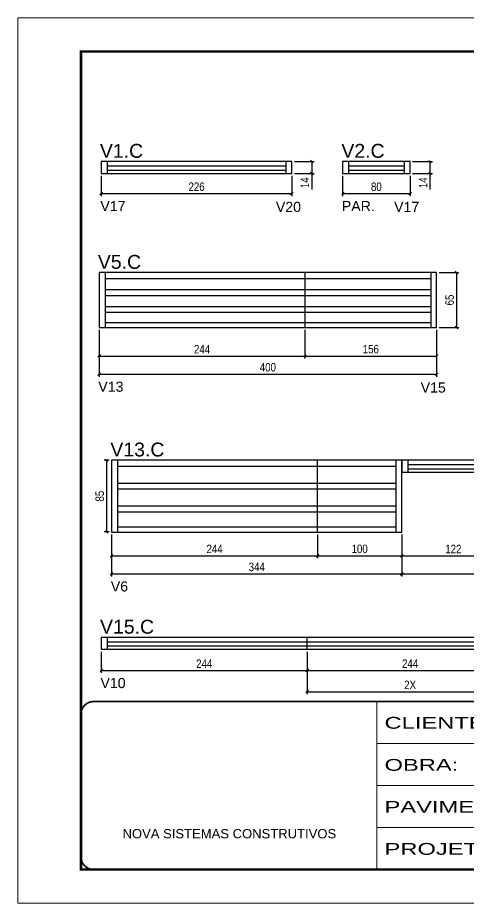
# Model space of a CAD drawing. Extents: x 2489 to 8743, y 745 to 4092.
# Drawn here: x 7258 to 7792, y 1894 to 2944 of the extents above; entities that cross this region are included whole.
import ezdxf

# ---------------------------------------------------------------- set-up
doc = ezdxf.new("R2010")
doc.units = 0
doc.linetypes.add('CONTINUO', pattern=[0])
doc.linetypes.add('DASHED', pattern=[0.75, 0.5, -0.25])
for name, color, linetype in [('5', 5, 'Continuous'), ('COTA', 241, 'Continuous'), ('NOMENCLATURA', 7, 'Continuous'), ('Painéis', 200, 'Continuous'), ('SARR_2.2x7', 40, 'Continuous'), ('SARR_EDITAR', 141, 'Continuous')]:
    doc.layers.add(name, color=color, linetype=linetype)
doc.layers.add('Folhas', color=255, linetype='Continuous', lineweight=9)
doc.layers.add('SARRAFO DE PRESSAO', color=251, linetype='DASHED', lineweight=9)
doc.styles.add('ARIAL', font='arial.ttf')
doc.styles.add('COTA TECNICA', font='techl___.ttf', dxfattribs={"height": 10})
doc.styles.add('COTA TECNICA-50', font='techl___.ttf', dxfattribs={"height": 10})
doc.styles.get("Standard").update_dxf_attribs({"font": 'arial.ttf'})
doc.styles.add('Tecnologia', font='')
doc.styles.get('Tecnologia').set_extended_font_data('Forgotten Futurist')
doc.dimstyles.new('COTA PAINEL-50', dxfattribs={"dimtxt": 10, "dimasz": 3, "dimexe": 3, "dimexo": 3, "dimgap": 3, "dimtad": 1, "dimdec": 1, "dimzin": 12, "dimdsep": 46, "dimtxsty": 'COTA TECNICA-50', "dimblk1": 'OBLIQUE', "dimblk2": 'OBLIQUE', "dimsah": 1, "dimcen": 0.9, "dimclrd": 4, "dimclre": 4, "dimclrt": 240, "dimadec": 1, "dimazin": 3, "dimtfac": 1, "dimtdec": 1, "dimtmove": 0, "dimatfit": 3, "dimfxl": 1, "dimtolj": 1, "dimtzin": 12, "dimarcsym": 0})
doc.dimstyles.new('PAINEL', dxfattribs={"dimtxt": 10, "dimasz": 3, "dimexe": 3, "dimexo": 3, "dimgap": 3, "dimtad": 1, "dimdec": 1, "dimzin": 12, "dimdsep": 46, "dimtxsty": 'COTA TECNICA', "dimblk1": 'OBLIQUE', "dimblk2": 'OBLIQUE', "dimsah": 1, "dimcen": 0.9, "dimclrd": 4, "dimclre": 4, "dimclrt": 240, "dimadec": 1, "dimazin": 3, "dimtfac": 1, "dimtdec": 1, "dimtmove": 0, "dimatfit": 3, "dimfxl": 1, "dimtolj": 1, "dimtzin": 12, "dimarcsym": 0})

# ---------------------------------------------------------------- blocks, each defined once
blk = doc.blocks.new('9999999999')
at = {"color": 30, "linetype": 'CONTINUO'}
for p, q in [((98564.6, 34230.2), (98564.6, 34429.4)), ((98564.6, 34379.6), (99584, 34379.6)), ((98564.6, 34329.8), (99488, 34329.8)), ((98564.6, 34280), (99488, 34280))]:
    blk.add_line(p, q, dxfattribs=at)
at = {"color": 30, "linetype": 'CONTINUO', "const_width": 2}
blk.add_lwpolyline([(99584, 34230.2), (99584, 34414.4, 0.414214), (99569, 34429.4), (98229, 34429.4, 0.414214), (98214, 34414.4), (98214, 34245.2, 0.414214), (98229, 34230.2), (99584, 34230.2)], format="xyb", dxfattribs=at)
at = {"layer": 'Folhas'}
blk.add_lwpolyline([(98139, 34190.2), (99624, 34190.2), (99624, 35240.2), (98139, 35240.2)], close=True, dxfattribs=at)
at = {"layer": 'Folhas', "color": 30, "const_width": 3}
blk.add_lwpolyline([(98214, 34230.2), (99584, 34230.2), (99584, 35200.2), (98214, 35200.2)], close=True, dxfattribs=at)
at = {"color": 7, "linetype": 'Continuous', "ltscale": 5, "style": 'ARIAL'}
blk.add_text('NOVA SISTEMAS CONSTRUTIVOS', height=11.059, dxfattribs=at).set_placement((98263.2, 34267.2))
at = {"layer": 'Folhas', "color": 7, "style": 'Tecnologia', "width": 1.5}
for s, p in [('CLIENTE:', (98573.7, 34397.2)), ('OBRA:', (98573.7, 34347.3)), ('PAVIMENTO:', (98573.7, 34297.5)), ('PROJETO:', (98573.7, 34247.7))]:
    blk.add_text(s, height=14, dxfattribs=at).set_placement(p)
blk = doc.blocks.new('_Oblique')
at = {"color": 0, "linetype": 'ByBlock', "lineweight": -2}
blk.add_line((-0.5, -0.5), (0.5, 0.5), dxfattribs=at)
blk = doc.blocks.new('*D163')
at = {"layer": 'COTA', "color": 4, "linetype": 'ByBlock', "lineweight": -2, "transparency": 16777216}
for p, q in [((7356.9, 2755.9), (7356.9, 2732)), ((7582.9, 2755.9), (7582.9, 2732)), ((7356.9, 2735), (7582.9, 2735))]:
    blk.add_line(p, q, dxfattribs=at)
at = {"layer": 'Defpoints', "color": 0, "linetype": 'ByBlock', "transparency": 16777216}
for p in [(7356.9, 2758.9), (7582.9, 2758.9), (7582.9, 2735)]:
    blk.add_point(p, dxfattribs=at)
at = {"layer": 'COTA', "color": 4, "linetype": 'ByBlock', "lineweight": -2, "transparency": 16777216, "xscale": 3, "yscale": 3, "zscale": 3, "rotation": 180}
blk.add_blockref('_Oblique', (7356.9, 2735), dxfattribs=at)
at = {"layer": 'COTA', "color": 4, "linetype": 'ByBlock', "lineweight": -2, "transparency": 16777216, "xscale": 3, "yscale": 3, "zscale": 3}
blk.add_blockref('_Oblique', (7582.9, 2735), dxfattribs=at)
at = {"layer": 'COTA', "color": 240, "linetype": 'ByBlock', "transparency": 16777216, "insert": (7469.9, 2743.1), "char_height": 10, "attachment_point": 5, "style": 'COTA TECNICA-50'}
blk.add_mtext('\\A1;226', dxfattribs=at)
blk = doc.blocks.new('*D164')
at = {"layer": 'COTA', "color": 4, "lineweight": -2, "transparency": 16777216}
for p, q in [((7585.9, 2772.9), (7609.4, 2772.9)), ((7606.4, 2772.9), (7606.4, 2758.9)), ((7585.9, 2758.9), (7609.4, 2758.9)), ((7606.4, 2758.9), (7606.4, 2739.8))]:
    blk.add_line(p, q, dxfattribs=at)
at = {"layer": 'Defpoints', "color": 0, "transparency": 16777216}
for p in [(7582.9, 2772.9), (7582.9, 2758.9), (7606.4, 2758.9)]:
    blk.add_point(p, dxfattribs=at)
at = {"layer": 'COTA', "color": 4, "lineweight": -2, "transparency": 16777216, "xscale": 3, "yscale": 3, "zscale": 3}
for p, rotation in [((7606.4, 2772.9), 90), ((7606.4, 2758.9), 270)]:
    blk.add_blockref('_Oblique', p, dxfattribs=dict(at, rotation=rotation))
at = {"layer": 'COTA', "color": 240, "transparency": 16777216, "insert": (7598.3, 2747.8), "char_height": 10, "attachment_point": 5, "rotation": 90, "style": 'COTA TECNICA'}
blk.add_mtext('\\A1;14', dxfattribs=at)
blk = doc.blocks.new('*D165')
at = {"layer": 'COTA', "color": 4, "linetype": 'ByBlock', "lineweight": -2, "transparency": 16777216}
for p, q in [((7643, 2755.9), (7643, 2732)), ((7723, 2755.9), (7723, 2732)), ((7643, 2735), (7723, 2735))]:
    blk.add_line(p, q, dxfattribs=at)
at = {"layer": 'Defpoints', "color": 0, "linetype": 'ByBlock', "transparency": 16777216}
for p in [(7643, 2758.9), (7723, 2758.9), (7723, 2735)]:
    blk.add_point(p, dxfattribs=at)
at = {"layer": 'COTA', "color": 4, "linetype": 'ByBlock', "lineweight": -2, "transparency": 16777216, "xscale": 3, "yscale": 3, "zscale": 3, "rotation": 180}
blk.add_blockref('_Oblique', (7643, 2735), dxfattribs=at)
at = {"layer": 'COTA', "color": 4, "linetype": 'ByBlock', "lineweight": -2, "transparency": 16777216, "xscale": 3, "yscale": 3, "zscale": 3}
blk.add_blockref('_Oblique', (7723, 2735), dxfattribs=at)
at = {"layer": 'COTA', "color": 240, "linetype": 'ByBlock', "transparency": 16777216, "insert": (7683, 2743.1), "char_height": 10, "attachment_point": 5, "style": 'COTA TECNICA-50'}
blk.add_mtext('\\A1;80', dxfattribs=at)
blk = doc.blocks.new('*D166')
at = {"layer": 'COTA', "color": 4, "lineweight": -2, "transparency": 16777216}
for p, q in [((7726, 2772.9), (7749.5, 2772.9)), ((7746.5, 2772.9), (7746.5, 2758.9)), ((7726, 2758.9), (7749.5, 2758.9)), ((7746.5, 2758.9), (7746.5, 2739.8))]:
    blk.add_line(p, q, dxfattribs=at)
at = {"layer": 'Defpoints', "color": 0, "transparency": 16777216}
for p in [(7723, 2772.9), (7723, 2758.9), (7746.5, 2758.9)]:
    blk.add_point(p, dxfattribs=at)
at = {"layer": 'COTA', "color": 4, "lineweight": -2, "transparency": 16777216, "xscale": 3, "yscale": 3, "zscale": 3}
for p, rotation in [((7746.5, 2772.9), 90), ((7746.5, 2758.9), 270)]:
    blk.add_blockref('_Oblique', p, dxfattribs=dict(at, rotation=rotation))
at = {"layer": 'COTA', "color": 240, "transparency": 16777216, "insert": (7738.4, 2747.8), "char_height": 10, "attachment_point": 5, "rotation": 90, "style": 'COTA TECNICA'}
blk.add_mtext('\\A1;14', dxfattribs=at)
blk = doc.blocks.new('*D44')
at = {"layer": 'Defpoints', "color": 0, "transparency": 16777216}
for p in [(7357, 2194.7), (7601, 2194.7), (7601, 2169.7)]:
    blk.add_point(p, dxfattribs=at)
at = {"layer": 'Painéis', "color": 4, "lineweight": -2, "transparency": 16777216}
for p, q in [((7357, 2191.7), (7357, 2166.7)), ((7601, 2191.7), (7601, 2166.7)), ((7357, 2169.7), (7601, 2169.7))]:
    blk.add_line(p, q, dxfattribs=at)
at = {"layer": 'Painéis', "color": 4, "lineweight": -2, "transparency": 16777216, "xscale": 3, "yscale": 3, "zscale": 3, "rotation": 180}
blk.add_blockref('_Oblique', (7357, 2169.7), dxfattribs=at)
at = {"layer": 'Painéis', "color": 4, "lineweight": -2, "transparency": 16777216, "xscale": 3, "yscale": 3, "zscale": 3}
blk.add_blockref('_Oblique', (7601, 2169.7), dxfattribs=at)
at = {"layer": 'Painéis', "color": 240, "transparency": 16777216, "insert": (7479, 2177.7), "char_height": 10, "attachment_point": 5, "style": 'COTA TECNICA'}
blk.add_mtext('\\A1;244', dxfattribs=at)
blk = doc.blocks.new('*D146')
at = {"layer": 'Defpoints', "color": 0, "transparency": 16777216}
for p in [(7601, 2194.7), (7845, 2194.7), (7845, 2169.7)]:
    blk.add_point(p, dxfattribs=at)
at = {"layer": 'Painéis', "color": 4, "lineweight": -2, "transparency": 16777216}
for p, q in [((7601, 2191.7), (7601, 2166.7)), ((7845, 2191.7), (7845, 2166.7)), ((7601, 2169.7), (7845, 2169.7))]:
    blk.add_line(p, q, dxfattribs=at)
at = {"layer": 'Painéis', "color": 4, "lineweight": -2, "transparency": 16777216, "xscale": 3, "yscale": 3, "zscale": 3, "rotation": 180}
blk.add_blockref('_Oblique', (7601, 2169.7), dxfattribs=at)
at = {"layer": 'Painéis', "color": 4, "lineweight": -2, "transparency": 16777216, "xscale": 3, "yscale": 3, "zscale": 3}
blk.add_blockref('_Oblique', (7845, 2169.7), dxfattribs=at)
at = {"layer": 'Painéis', "color": 240, "transparency": 16777216, "insert": (7723, 2177.7), "char_height": 10, "attachment_point": 5, "style": 'COTA TECNICA'}
blk.add_mtext('\\A1;244', dxfattribs=at)
blk = doc.blocks.new('*D147')
at = {"layer": 'Defpoints', "color": 0, "transparency": 16777216}
for p in [(7601, 2194.7), (7845, 2194.7), (7845, 2144.4)]:
    blk.add_point(p, dxfattribs=at)
at = {"layer": 'Painéis', "color": 4, "lineweight": -2, "transparency": 16777216}
for p, q in [((7601, 2191.7), (7601, 2141.4)), ((7845, 2191.7), (7845, 2141.4)), ((7601, 2144.4), (7845, 2144.4))]:
    blk.add_line(p, q, dxfattribs=at)
at = {"layer": 'Painéis', "color": 4, "lineweight": -2, "transparency": 16777216, "xscale": 3, "yscale": 3, "zscale": 3, "rotation": 180}
blk.add_blockref('_Oblique', (7601, 2144.4), dxfattribs=at)
at = {"layer": 'Painéis', "color": 4, "lineweight": -2, "transparency": 16777216, "xscale": 3, "yscale": 3, "zscale": 3}
blk.add_blockref('_Oblique', (7845, 2144.4), dxfattribs=at)
at = {"layer": 'Painéis', "color": 240, "transparency": 16777216, "insert": (7723, 2152.5), "char_height": 10, "attachment_point": 5, "style": 'COTA TECNICA'}
blk.add_mtext('\\A1;2X', dxfattribs=at)
blk = doc.blocks.new('*D180')
at = {"layer": 'COTA', "color": 4, "linetype": 'ByBlock', "lineweight": -2, "transparency": 16777216}
for p, q in [((7354.4, 2573.3), (7354.4, 2517.9)), ((7754.4, 2573.3), (7754.4, 2517.9)), ((7354.4, 2520.9), (7754.4, 2520.9))]:
    blk.add_line(p, q, dxfattribs=at)
at = {"layer": 'Defpoints', "color": 0, "linetype": 'ByBlock', "transparency": 16777216}
for p in [(7354.4, 2576.3), (7754.4, 2576.3), (7754.4, 2520.9)]:
    blk.add_point(p, dxfattribs=at)
at = {"layer": 'COTA', "color": 4, "linetype": 'ByBlock', "lineweight": -2, "transparency": 16777216, "xscale": 3, "yscale": 3, "zscale": 3, "rotation": 180}
blk.add_blockref('_Oblique', (7354.4, 2520.9), dxfattribs=at)
at = {"layer": 'COTA', "color": 4, "linetype": 'ByBlock', "lineweight": -2, "transparency": 16777216, "xscale": 3, "yscale": 3, "zscale": 3}
blk.add_blockref('_Oblique', (7754.4, 2520.9), dxfattribs=at)
at = {"layer": 'COTA', "color": 240, "linetype": 'ByBlock', "transparency": 16777216, "insert": (7554.4, 2529), "char_height": 10, "attachment_point": 5, "style": 'COTA TECNICA-50'}
blk.add_mtext('\\A1;400', dxfattribs=at)
blk = doc.blocks.new('*D181')
at = {"layer": 'COTA', "color": 4, "lineweight": -2, "transparency": 16777216}
for p, q in [((7757.4, 2641.3), (7780.9, 2641.3)), ((7777.9, 2641.3), (7777.9, 2576.3)), ((7757.4, 2576.3), (7780.9, 2576.3))]:
    blk.add_line(p, q, dxfattribs=at)
at = {"layer": 'Defpoints', "color": 0, "transparency": 16777216}
for p in [(7754.4, 2641.3), (7754.4, 2576.3), (7777.9, 2576.3)]:
    blk.add_point(p, dxfattribs=at)
at = {"layer": 'COTA', "color": 4, "lineweight": -2, "transparency": 16777216, "xscale": 3, "yscale": 3, "zscale": 3}
for p, rotation in [((7777.9, 2641.3), 90), ((7777.9, 2576.3), 270)]:
    blk.add_blockref('_Oblique', p, dxfattribs=dict(at, rotation=rotation))
at = {"layer": 'COTA', "color": 240, "transparency": 16777216, "insert": (7769.8, 2608.8), "char_height": 10, "attachment_point": 5, "rotation": 90, "style": 'COTA TECNICA'}
blk.add_mtext('\\A1;65', dxfattribs=at)
blk = doc.blocks.new('*D46')
at = {"layer": 'Defpoints', "color": 0, "transparency": 16777216}
for p in [(7354.4, 2576.3), (7598.4, 2576.3), (7598.4, 2542.4)]:
    blk.add_point(p, dxfattribs=at)
at = {"layer": 'Painéis', "color": 4, "lineweight": -2, "transparency": 16777216}
for p, q in [((7354.4, 2573.3), (7354.4, 2539.4)), ((7598.4, 2573.3), (7598.4, 2539.4)), ((7354.4, 2542.4), (7598.4, 2542.4))]:
    blk.add_line(p, q, dxfattribs=at)
at = {"layer": 'Painéis', "color": 4, "lineweight": -2, "transparency": 16777216, "xscale": 3, "yscale": 3, "zscale": 3, "rotation": 180}
blk.add_blockref('_Oblique', (7354.4, 2542.4), dxfattribs=at)
at = {"layer": 'Painéis', "color": 4, "lineweight": -2, "transparency": 16777216, "xscale": 3, "yscale": 3, "zscale": 3}
blk.add_blockref('_Oblique', (7598.4, 2542.4), dxfattribs=at)
at = {"layer": 'Painéis', "color": 240, "transparency": 16777216, "insert": (7476.4, 2550.5), "char_height": 10, "attachment_point": 5, "style": 'COTA TECNICA'}
blk.add_mtext('\\A1;244', dxfattribs=at)
blk = doc.blocks.new('*D47')
at = {"layer": 'Defpoints', "color": 0, "transparency": 16777216}
for p in [(7598.4, 2576.3), (7754.4, 2576.3), (7754.4, 2542.4)]:
    blk.add_point(p, dxfattribs=at)
at = {"layer": 'Painéis', "color": 4, "lineweight": -2, "transparency": 16777216}
for p, q in [((7598.4, 2573.3), (7598.4, 2539.4)), ((7754.4, 2573.3), (7754.4, 2539.4)), ((7598.4, 2542.4), (7754.4, 2542.4))]:
    blk.add_line(p, q, dxfattribs=at)
at = {"layer": 'Painéis', "color": 4, "lineweight": -2, "transparency": 16777216, "xscale": 3, "yscale": 3, "zscale": 3, "rotation": 180}
blk.add_blockref('_Oblique', (7598.4, 2542.4), dxfattribs=at)
at = {"layer": 'Painéis', "color": 4, "lineweight": -2, "transparency": 16777216, "xscale": 3, "yscale": 3, "zscale": 3}
blk.add_blockref('_Oblique', (7754.4, 2542.4), dxfattribs=at)
at = {"layer": 'Painéis', "color": 240, "transparency": 16777216, "insert": (7676.4, 2550.5), "char_height": 10, "attachment_point": 5, "style": 'COTA TECNICA'}
blk.add_mtext('\\A1;156', dxfattribs=at)
blk = doc.blocks.new('*D184')
at = {"layer": 'COTA', "color": 4, "linetype": 'ByBlock', "lineweight": -2, "transparency": 16777216}
for p, q in [((7369.2, 2330.8), (7369.2, 2281)), ((7713.2, 2330.8), (7713.2, 2281)), ((7369.2, 2284), (7713.2, 2284))]:
    blk.add_line(p, q, dxfattribs=at)
at = {"layer": 'Defpoints', "color": 0, "linetype": 'ByBlock', "transparency": 16777216}
for p in [(7369.2, 2333.8), (7713.2, 2333.8), (7713.2, 2284)]:
    blk.add_point(p, dxfattribs=at)
at = {"layer": 'COTA', "color": 4, "linetype": 'ByBlock', "lineweight": -2, "transparency": 16777216, "xscale": 3, "yscale": 3, "zscale": 3, "rotation": 180}
blk.add_blockref('_Oblique', (7369.2, 2284), dxfattribs=at)
at = {"layer": 'COTA', "color": 4, "linetype": 'ByBlock', "lineweight": -2, "transparency": 16777216, "xscale": 3, "yscale": 3, "zscale": 3}
blk.add_blockref('_Oblique', (7713.2, 2284), dxfattribs=at)
at = {"layer": 'COTA', "color": 240, "linetype": 'ByBlock', "transparency": 16777216, "insert": (7541.2, 2292.3), "char_height": 10, "attachment_point": 5, "style": 'COTA TECNICA-50'}
blk.add_mtext('\\A1;344', dxfattribs=at)
blk = doc.blocks.new('*D74')
at = {"layer": 'Defpoints', "color": 0, "transparency": 16777216}
for p in [(7369.2, 2333.8), (7613.2, 2333.8), (7613.2, 2305.6)]:
    blk.add_point(p, dxfattribs=at)
at = {"layer": 'Painéis', "color": 4, "lineweight": -2, "transparency": 16777216}
for p, q in [((7369.2, 2330.8), (7369.2, 2302.6)), ((7613.2, 2330.8), (7613.2, 2302.6)), ((7369.2, 2305.6), (7613.2, 2305.6))]:
    blk.add_line(p, q, dxfattribs=at)
at = {"layer": 'Painéis', "color": 4, "lineweight": -2, "transparency": 16777216, "xscale": 3, "yscale": 3, "zscale": 3, "rotation": 180}
blk.add_blockref('_Oblique', (7369.2, 2305.6), dxfattribs=at)
at = {"layer": 'Painéis', "color": 4, "lineweight": -2, "transparency": 16777216, "xscale": 3, "yscale": 3, "zscale": 3}
blk.add_blockref('_Oblique', (7613.2, 2305.6), dxfattribs=at)
at = {"layer": 'Painéis', "color": 240, "transparency": 16777216, "insert": (7491.2, 2313.7), "char_height": 10, "attachment_point": 5, "style": 'COTA TECNICA'}
blk.add_mtext('\\A1;244', dxfattribs=at)
blk = doc.blocks.new('*D75')
at = {"layer": 'Defpoints', "color": 0, "transparency": 16777216}
for p in [(7613.2, 2333.8), (7713.2, 2333.8), (7713.2, 2305.6)]:
    blk.add_point(p, dxfattribs=at)
at = {"layer": 'Painéis', "color": 4, "lineweight": -2, "transparency": 16777216}
for p, q in [((7613.2, 2330.8), (7613.2, 2302.6)), ((7713.2, 2330.8), (7713.2, 2302.6)), ((7613.2, 2305.6), (7713.2, 2305.6))]:
    blk.add_line(p, q, dxfattribs=at)
at = {"layer": 'Painéis', "color": 4, "lineweight": -2, "transparency": 16777216, "xscale": 3, "yscale": 3, "zscale": 3, "rotation": 180}
blk.add_blockref('_Oblique', (7613.2, 2305.6), dxfattribs=at)
at = {"layer": 'Painéis', "color": 4, "lineweight": -2, "transparency": 16777216, "xscale": 3, "yscale": 3, "zscale": 3}
blk.add_blockref('_Oblique', (7713.2, 2305.6), dxfattribs=at)
at = {"layer": 'Painéis', "color": 240, "transparency": 16777216, "insert": (7663.2, 2313.7), "char_height": 10, "attachment_point": 5, "style": 'COTA TECNICA'}
blk.add_mtext('\\A1;100', dxfattribs=at)
blk = doc.blocks.new('*D247')
at = {"layer": 'COTA', "color": 4, "linetype": 'ByBlock', "lineweight": -2, "transparency": 16777216}
for p, q in [((7989.2, 2401.8), (7989.2, 2281)), ((7713.2, 2330.8), (7713.2, 2281)), ((7713.2, 2284), (7989.2, 2284))]:
    blk.add_line(p, q, dxfattribs=at)
at = {"layer": 'Defpoints', "color": 0, "linetype": 'ByBlock', "transparency": 16777216}
for p in [(7989.2, 2404.8), (7713.2, 2333.8), (7989.2, 2284)]:
    blk.add_point(p, dxfattribs=at)
at = {"layer": 'COTA', "color": 4, "linetype": 'ByBlock', "lineweight": -2, "transparency": 16777216, "xscale": 3, "yscale": 3, "zscale": 3, "rotation": 180}
blk.add_blockref('_Oblique', (7713.2, 2284), dxfattribs=at)
at = {"layer": 'COTA', "color": 4, "linetype": 'ByBlock', "lineweight": -2, "transparency": 16777216, "xscale": 3, "yscale": 3, "zscale": 3}
blk.add_blockref('_Oblique', (7989.2, 2284), dxfattribs=at)
at = {"layer": 'COTA', "color": 240, "linetype": 'ByBlock', "transparency": 16777216, "insert": (7851.2, 2292.1), "char_height": 10, "attachment_point": 5, "style": 'COTA TECNICA-50'}
blk.add_mtext('\\A1;276', dxfattribs=at)
blk = doc.blocks.new('*D76')
at = {"layer": 'Defpoints', "color": 0, "transparency": 16777216}
for p in [(7835.2, 2404.8), (7713.2, 2333.8), (7835.2, 2305.6)]:
    blk.add_point(p, dxfattribs=at)
at = {"layer": 'Painéis', "color": 4, "lineweight": -2, "transparency": 16777216}
for p, q in [((7835.2, 2401.8), (7835.2, 2302.6)), ((7713.2, 2330.8), (7713.2, 2302.6)), ((7713.2, 2305.6), (7835.2, 2305.6))]:
    blk.add_line(p, q, dxfattribs=at)
at = {"layer": 'Painéis', "color": 4, "lineweight": -2, "transparency": 16777216, "xscale": 3, "yscale": 3, "zscale": 3, "rotation": 180}
blk.add_blockref('_Oblique', (7713.2, 2305.6), dxfattribs=at)
at = {"layer": 'Painéis', "color": 4, "lineweight": -2, "transparency": 16777216, "xscale": 3, "yscale": 3, "zscale": 3}
blk.add_blockref('_Oblique', (7835.2, 2305.6), dxfattribs=at)
at = {"layer": 'Painéis', "color": 240, "transparency": 16777216, "insert": (7774.2, 2313.6), "char_height": 10, "attachment_point": 5, "style": 'COTA TECNICA'}
blk.add_mtext('\\A1;122', dxfattribs=at)
blk = doc.blocks.new('*D249')
at = {"layer": 'Defpoints', "color": 0, "transparency": 16777216}
for p in [(7369.2, 2418.8), (7363.3, 2333.8), (7369.2, 2333.8)]:
    blk.add_point(p, dxfattribs=at)
at = {"layer": 'Painéis', "color": 4, "lineweight": -2, "transparency": 16777216}
for p, q in [((7366.2, 2418.8), (7360.3, 2418.8)), ((7363.3, 2418.8), (7363.3, 2333.8)), ((7366.2, 2333.8), (7360.3, 2333.8))]:
    blk.add_line(p, q, dxfattribs=at)
at = {"layer": 'Painéis', "color": 4, "lineweight": -2, "transparency": 16777216, "xscale": 3, "yscale": 3, "zscale": 3}
for p, rotation in [((7363.3, 2418.8), 90), ((7363.3, 2333.8), 270)]:
    blk.add_blockref('_Oblique', p, dxfattribs=dict(at, rotation=rotation))
at = {"layer": 'Painéis', "color": 240, "transparency": 16777216, "insert": (7355.2, 2376.3), "char_height": 10, "attachment_point": 5, "rotation": 90, "style": 'COTA TECNICA'}
blk.add_mtext('\\A1;85', dxfattribs=at)

msp = doc.modelspace()

# ---------------------------------------------------------------- linework, layer by layer
at = {"layer": 'Painéis'}
for p, q in [((7598.43, 2576.27), (7598.43, 2641.27)), ((7613.25, 2333.76), (7613.25, 2418.76)), ((7600.98, 2194.69), (7600.98, 2208.69))]:
    msp.add_line(p, q, dxfattribs=at)
at = {"layer": 'Painéis', "linetype": 'ByBlock'}
for points in [[(7356.88, 2772.89), (7356.88, 2758.89), (7582.88, 2758.89), (7582.88, 2772.89)], [(7643.01, 2772.89), (7643.01, 2758.89), (7723.01, 2758.89), (7723.01, 2772.89)], [(7354.43, 2641.27), (7354.43, 2576.27), (7754.43, 2576.27), (7754.43, 2641.27)], [(7369.25, 2418.76), (7369.25, 2333.76), (7713.25, 2333.76), (7713.25, 2418.76)], [(7713.25, 2418.76), (7713.25, 2404.76), (7989.25, 2404.76), (7989.25, 2418.76)], [(7356.98, 2208.69), (7356.98, 2194.69), (8027.98, 2194.69), (8027.98, 2208.69)]]:
    msp.add_lwpolyline(points, close=True, dxfattribs=at)
at = {"layer": 'SARR_2.2x7', "linetype": 'Continuous'}
for p, q in [((7363.88, 2772.89), (7363.88, 2758.89)), ((7575.88, 2772.89), (7575.88, 2758.89)), ((7650.01, 2772.89), (7650.01, 2758.89)), ((7716.01, 2772.89), (7716.01, 2758.89)), ((7361.43, 2641.27), (7361.43, 2576.27)), ((7747.43, 2641.27), (7747.43, 2576.27)), ((7361.43, 2634.27), (7598.43, 2634.27)), ((7598.43, 2634.27), (7747.43, 2634.27)), ((7361.43, 2621.27), (7598.43, 2621.27)), ((7598.43, 2621.27), (7747.43, 2621.27)), ((7361.43, 2614.27), (7598.43, 2614.27)), ((7598.43, 2614.27), (7747.43, 2614.27)), ((7361.43, 2601.27), (7598.43, 2601.27)), ((7361.43, 2594.27), (7598.43, 2594.27)), ((7598.43, 2601.27), (7747.43, 2601.27)), ((7598.43, 2594.27), (7747.43, 2594.27)), ((7361.43, 2582.27), (7598.43, 2582.27)), ((7598.43, 2582.27), (7747.43, 2582.27)), ((7376.25, 2418.76), (7376.25, 2333.76)), ((7706.25, 2418.76), (7706.25, 2333.76)), ((7720.25, 2418.76), (7720.25, 2404.76)), ((7376.25, 2411.76), (7613.25, 2411.76)), ((7613.25, 2411.76), (7706.25, 2411.76)), ((7376.25, 2391.76), (7613.25, 2391.76)), ((7376.25, 2384.76), (7613.25, 2384.76)), ((7613.25, 2391.76), (7706.25, 2391.76)), ((7613.25, 2384.76), (7706.25, 2384.76)), ((7376.25, 2364.76), (7613.25, 2364.76)), ((7613.25, 2364.76), (7706.25, 2364.76)), ((7376.25, 2357.76), (7613.25, 2357.76)), ((7613.25, 2357.76), (7706.25, 2357.76)), ((7376.25, 2339.76), (7613.25, 2339.76)), ((7613.25, 2339.76), (7706.25, 2339.76)), ((7363.98, 2208.69), (7363.98, 2194.69))]:
    msp.add_line(p, q, dxfattribs=at)
at = {"layer": 'SARR_EDITAR', "linetype": 'Continuous'}
for p, q in [((7363.88, 2767.89), (7575.88, 2767.89)), ((7363.88, 2762.89), (7575.88, 2762.89)), ((7650.01, 2767.89), (7716.01, 2767.89)), ((7650.01, 2762.89), (7716.01, 2762.89)), ((7720.25, 2413.76), (7982.25, 2413.76)), ((7720.25, 2408.76), (7982.25, 2408.76)), ((7363.98, 2203.69), (7844.98, 2203.69)), ((7363.98, 2198.69), (7844.98, 2198.69))]:
    msp.add_line(p, q, dxfattribs=at)

# ---------------------------------------------------------------- block references
at = {"layer": 'SARRAFO DE PRESSAO', "color": 6, "linetype": 'ByBlock'}
msp.add_blockref('9999999999', (-90881.01, -32296.67), dxfattribs=at)

# ---------------------------------------------------------------- texts
at = {"layer": '5', "linetype": 'Continuous'}
for s, p in [('V17', (7355.91, 2714.2)), ('V20', (7563.9, 2713.24)), ('PAR.', (7642.04, 2714.2)), ('V17', (7704.03, 2713.24)), ('V13', (7353.46, 2500.04)), ('V15', (7735.45, 2499.08)), ('V6', (7368.28, 2263.23)), ('V10', (7356.01, 2148.7))]:
    msp.add_text(s, height=12, rotation=359.99996, dxfattribs=at).set_placement(p)
at = {"layer": 'NOMENCLATURA', "linetype": 'Continuous'}
for s, p in [('V1.C', (7355.38, 2777.42)), ('V2.C', (7641.51, 2777.42)), ('V5.C', (7352.93, 2645.8)), ('V13.C', (7367.75, 2423.29)), ('V15.C', (7355.49, 2213.21))]:
    msp.add_text(s, height=16.5, dxfattribs=at).set_placement(p)

# ---------------------------------------------------------------- dimensions: what is measured, and where the dimension line sits
at = {"layer": 'COTA'}
for base, p1, p2, picture, middle in [((7606.35, 2758.89), (7582.88, 2772.89), (7582.88, 2758.89), '*D164', (7598.28, 2747.83)), ((7746.48, 2758.89), (7723.01, 2772.89), (7723.01, 2758.89), '*D166', (7738.41, 2747.83)), ((7777.91, 2576.27), (7754.43, 2641.27), (7754.43, 2576.27), '*D181', (7769.8, 2608.77))]:
    dim = msp.add_linear_dim(base=base, p1=p1, p2=p2, angle=90, dimstyle='PAINEL', dxfattribs=at)
    dim.commit()
    dim.dimension.update_dxf_attribs({"geometry": picture, "text_midpoint": middle})
at = {"layer": 'COTA', "color": 1, "linetype": 'ByBlock'}
for base, p1, p2, picture, middle in [((7582.88, 2735.01), (7356.88, 2758.89), (7582.88, 2758.89), '*D163', (7469.88, 2743.12)), ((7723.01, 2735.01), (7643.01, 2758.89), (7723.01, 2758.89), '*D165', (7683.01, 2743.14)), ((7754.43, 2520.85), (7354.43, 2576.27), (7754.43, 2576.27), '*D180', (7554.43, 2528.95)), ((7989.25, 2284.04), (7713.25, 2333.76), (7989.25, 2404.76), '*D247', (7851.25, 2292.14)), ((7713.25, 2284.04), (7369.25, 2333.76), (7713.25, 2333.76), '*D184', (7541.25, 2292.26))]:
    dim = msp.add_linear_dim(base=base, p1=p1, p2=p2, dimstyle='COTA PAINEL-50', override={"dimarcsym": 1}, dxfattribs=at)
    dim.commit()
    dim.dimension.update_dxf_attribs({"geometry": picture, "text_midpoint": middle})
at = {"layer": 'Painéis'}
for base, p1, p2, picture, middle in [((7598.43, 2542.4), (7354.43, 2576.27), (7598.43, 2576.27), '*D46', (7476.43, 2550.48)), ((7754.43, 2542.4), (7598.43, 2576.27), (7754.43, 2576.27), '*D47', (7676.43, 2550.51)), ((7835.25, 2305.59), (7713.25, 2333.76), (7835.25, 2404.76), '*D76', (7774.25, 2313.65)), ((7613.25, 2305.59), (7369.25, 2333.76), (7613.25, 2333.76), '*D74', (7491.25, 2313.66)), ((7713.25, 2305.59), (7613.25, 2333.76), (7713.25, 2333.76), '*D75', (7663.25, 2313.69)), ((7600.98, 2169.66), (7356.98, 2194.69), (7600.98, 2194.69), '*D44', (7478.98, 2177.73)), ((7844.98, 2169.66), (7600.98, 2194.69), (7844.98, 2194.69), '*D146', (7722.98, 2177.73))]:
    dim = msp.add_linear_dim(base=base, p1=p1, p2=p2, dimstyle='PAINEL', dxfattribs=at)
    dim.commit()
    dim.dimension.update_dxf_attribs({"geometry": picture, "text_midpoint": middle})
dim = msp.add_linear_dim(base=(7363.35, 2333.76), p1=(7369.25, 2418.76), p2=(7369.25, 2333.76), angle=90, dimstyle='PAINEL', dxfattribs=at)
dim.commit()
dim.dimension.update_dxf_attribs({"geometry": '*D249', "text_midpoint": (7355.22, 2376.26)})
dim = msp.add_linear_dim(base=(7844.98, 2144.4), p1=(7600.98, 2194.69), p2=(7844.98, 2194.69), text='2X', dimstyle='PAINEL', dxfattribs=at)
dim.commit()
dim.dimension.update_dxf_attribs({"geometry": '*D147', "text_midpoint": (7722.98, 2152.46)})

doc.saveas('drawing.dxf')
